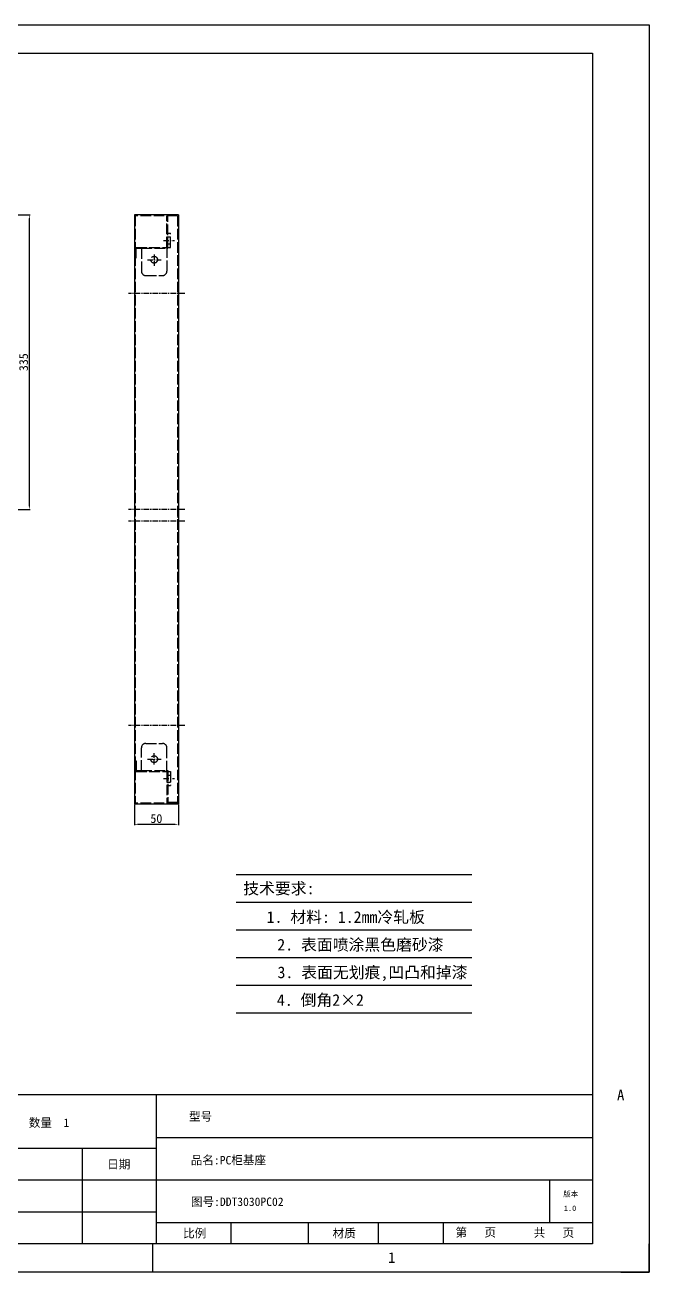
# Model space of a CAD drawing. Header units: millimetres. Extents: x 12436 to 30221, y 8547 to 23793.
# Drawn here: x 13826 to 14535, y 8547 to 9965 of the extents above; entities that cross this region are included whole.
import ezdxf
from ezdxf.enums import TextEntityAlignment as Align

# ---------------------------------------------------------------- set-up
doc = ezdxf.new("R2010")
doc.units = ezdxf.units.MM
doc.header["$PDSIZE"] = -1
for name, pattern in [('ACAD_ISO02W100', [15, 12, -3]), ('CENTER', [10.16, 6.35, -1.27, 1.27, -1.27]), ('DOT', [0.25, 0, -0.25])]:
    doc.linetypes.add(name, pattern=pattern)
doc.layers.add('print', color=30, linetype='Continuous')
doc.styles.add('Dartop', font='SIMFANG.TTF')
doc.styles.add('HZ', font='SimSun.ttf')
doc.styles.add('hzHT', font='SIMHEI.TTF')
doc.dimstyles.new('0', dxfattribs={"dimtxt": 10, "dimasz": 5, "dimexe": 1, "dimexo": 1, "dimgap": 1.524, "dimtad": 1, "dimdec": 0, "dimzin": 0, "dimdsep": 46, "dimtxsty": 'Standard', "dimcen": 2.5, "dimclrd": 4, "dimclre": 4, "dimclrt": 4, "dimadec": 0, "dimazin": 0, "dimtfac": 1, "dimtdec": 0, "dimtmove": 0, "dimatfit": 3, "dimfxl": 1, "dimtzin": 0, "dimarcsym": 0})

# ---------------------------------------------------------------- blocks, each defined once
blk = doc.blocks.new('*D152')
at = {"color": 4, "lineweight": -2}
for p, q in [((13950.3, 9077.9), (13950.3, 9054.9)), ((14000.3, 9077.9), (14000.3, 9054.9)), ((13955.3, 9055.9), (13995.3, 9055.9))]:
    blk.add_line(p, q, dxfattribs=at)
at = {"color": 4}
for points in [[(13955.3, 9056.7), (13955.3, 9055.1), (13950.3, 9055.9)], [(13995.3, 9056.7), (13995.3, 9055.1), (14000.3, 9055.9)]]:
    blk.add_solid(points, dxfattribs=at)
at = {"layer": 'Defpoints', "color": 0}
for p in [(13950.3, 9078.9), (14000.3, 9078.9), (14000.3, 9055.9)]:
    blk.add_point(p, dxfattribs=at)
at = {"color": 4, "insert": (13975.3, 9062.4), "char_height": 10, "attachment_point": 5}
blk.add_mtext('50', dxfattribs=at)
blk = doc.blocks.new('*D160')
at = {"color": 4, "lineweight": -2}
for p, q in [((13692.2, 9748.9), (13831.9, 9748.9)), ((13830.9, 9418.9), (13830.9, 9743.9)), ((13683.8, 9413.9), (13831.9, 9413.9))]:
    blk.add_line(p, q, dxfattribs=at)
at = {"color": 4}
for points in [[(13830.1, 9743.9), (13831.7, 9743.9), (13830.9, 9748.9)], [(13830.1, 9418.9), (13831.7, 9418.9), (13830.9, 9413.9)]]:
    blk.add_solid(points, dxfattribs=at)
at = {"layer": 'Defpoints', "color": 0}
for p in [(13691.2, 9748.9), (13830.9, 9748.9), (13682.8, 9413.9)]:
    blk.add_point(p, dxfattribs=at)
at = {"color": 4, "insert": (13824.4, 9581.4), "char_height": 10, "attachment_point": 5, "rotation": 90}
blk.add_mtext('335', dxfattribs=at)

msp = doc.modelspace()

# ---------------------------------------------------------------- linework, layer by layer
for p, q in [((12552.332, 9932.674), (14470.978, 9932.674)), ((13950.271, 9748.941), (13950.271, 9078.941)), ((14000.271, 9748.941), (13950.271, 9748.941)), ((14000.271, 9748.941), (14000.271, 9078.941)), ((14000.271, 9078.941), (13950.271, 9078.941)), ((13999.271, 9080.941), (13999.271, 9079.941))]:
    msp.add_line(p, q)
at = {"color": 0}
for p, q in [((14470.978, 9932.674), (14470.978, 8578.995)), ((14470.978, 8748.205), (13491.978, 8748.205)), ((13975.435, 8578.995), (13975.435, 8748.205)), ((13975.435, 8699.859), (14470.978, 8699.859)), ((13733.707, 8687.773), (13975.435, 8687.773)), ((13890.83, 8687.773), (13890.83, 8578.995)), ((13733.707, 8651.514), (14470.978, 8651.514)), ((14422.632, 8603.168), (14422.632, 8651.514)), ((13733.707, 8615.254), (13975.435, 8615.254)), ((13975.435, 8603.168), (14470.978, 8603.168)), ((14060.481, 8578.995), (14060.481, 8603.168)), ((14148.127, 8578.995), (14148.127, 8603.168)), ((14227.804, 8578.995), (14227.804, 8603.168)), ((14301.768, 8578.995), (14301.768, 8603.168)), ((14470.978, 8578.995), (12552.332, 8578.995)), ((13971.406, 8546.765), (13971.406, 8578.995)), ((14535.439, 8546.765), (14535.439, 8578.995)), ((14503.209, 8546.765), (14535.439, 8546.765))]:
    msp.add_line(p, q, dxfattribs=at)
at = {"color": 0, "linetype": 'DOT'}
for p, q in [((14535.439, 9932.674), (14535.439, 8578.995)), ((14503.209, 8546.765), (12487.871, 8546.765))]:
    msp.add_line(p, q, dxfattribs=at)
at = {"color": 6, "linetype": 'ACAD_ISO02W100'}
for p, q in [((13951.271, 9747.941), (13951.271, 9079.941)), ((13999.271, 9747.941), (13951.271, 9747.941)), ((13987.271, 9711.941), (13987.271, 9747.941)), ((13988.271, 9710.941), (13988.271, 9747.941)), ((13999.271, 9747.941), (13999.271, 9079.941)), ((13999.271, 9736.441), (14000.271, 9736.441)), ((13987.271, 9723.941), (13988.271, 9723.941)), ((13987.271, 9715.941), (13988.271, 9715.941)), ((13988.271, 9727.941), (13991.271, 9727.941)), ((13988.271, 9723.941), (13991.271, 9723.941)), ((13988.271, 9715.941), (13991.271, 9715.941)), ((13991.271, 9711.941), (13991.271, 9727.941)), ((13951.271, 9699.941), (13951.271, 9710.941)), ((13951.271, 9710.941), (13958.271, 9710.941)), ((13952.271, 9699.941), (13952.271, 9711.941)), ((13952.271, 9711.941), (13987.271, 9711.941)), ((13958.271, 9710.941), (13958.271, 9684.941)), ((13958.271, 9710.941), (13987.271, 9710.941)), ((13987.271, 9711.941), (13987.271, 9684.941)), ((13987.271, 9710.941), (13988.271, 9710.941)), ((13988.271, 9711.941), (13991.271, 9711.941)), ((13951.271, 9699.941), (13952.271, 9699.941)), ((13963.271, 9679.941), (13982.271, 9679.941)), ((13951.271, 9663.441), (13950.271, 9663.441)), ((14000.271, 9668.941), (13999.271, 9668.941)), ((13951.271, 9655.941), (13950.271, 9655.941)), ((14000.271, 9650.441), (13999.271, 9650.441)), ((13951.271, 9485.641), (13950.271, 9485.641)), ((13951.271, 9454.141), (13950.271, 9454.141)), ((13951.271, 9417.691), (13950.271, 9417.691)), ((14000.271, 9423.191), (13999.271, 9423.191)), ((13951.271, 9410.191), (13950.271, 9410.191)), ((13951.271, 9402.941), (13950.271, 9402.941)), ((14000.271, 9404.691), (13999.271, 9404.691)), ((13951.271, 9401.441), (13950.271, 9401.441)), ((13951.271, 9399.441), (13950.271, 9399.441)), ((13951.271, 9397.941), (13950.271, 9397.941)), ((14000.271, 9177.441), (13999.271, 9177.441)), ((13951.271, 9171.941), (13950.271, 9171.941)), ((13951.271, 9164.441), (13950.271, 9164.441)), ((13963.271, 9147.941), (13982.271, 9147.941)), ((14000.271, 9158.941), (13999.271, 9158.941)), ((13958.271, 9116.941), (13958.271, 9142.941)), ((13987.271, 9115.941), (13987.271, 9142.941)), ((13951.271, 9127.941), (13951.271, 9116.941)), ((13951.271, 9127.941), (13952.271, 9127.941)), ((13952.271, 9127.941), (13952.271, 9115.941)), ((13951.271, 9116.941), (13958.271, 9116.941)), ((13952.271, 9115.941), (13987.271, 9115.941)), ((13958.271, 9116.941), (13987.271, 9116.941)), ((13987.271, 9116.941), (13988.271, 9116.941)), ((13987.271, 9115.941), (13987.271, 9079.941)), ((13987.271, 9111.941), (13988.271, 9111.941)), ((13988.271, 9116.941), (13988.271, 9080.941)), ((13988.271, 9115.941), (13991.271, 9115.941)), ((13988.271, 9111.941), (13991.271, 9111.941)), ((13991.271, 9115.941), (13991.271, 9099.941)), ((13987.271, 9103.941), (13988.271, 9103.941)), ((13988.271, 9103.941), (13991.271, 9103.941)), ((13988.271, 9099.941), (13991.271, 9099.941)), ((13999.271, 9091.441), (14000.271, 9091.441)), ((13999.271, 9079.941), (13951.271, 9079.941)), ((13987.271, 9079.941), (13999.271, 9079.941)), ((13988.271, 9080.941), (13999.271, 9080.941))]:
    msp.add_line(p, q, dxfattribs=at)
at = {"color": 1, "linetype": 'CENTER'}
for p, q in [((13983.3, 9719.941), (13995.783, 9719.941)), ((13972.771, 9704.052), (13972.771, 9690.895)), ((13965.185, 9697.941), (13980.693, 9697.941)), ((14007.795, 9659.691), (13943.705, 9659.691)), ((14007.795, 9413.941), (13943.705, 9413.941)), ((14007.795, 9400.441), (13943.705, 9400.441)), ((14007.795, 9168.191), (13943.705, 9168.191)), ((13972.771, 9123.83), (13972.771, 9136.986)), ((13965.185, 9129.941), (13980.693, 9129.941)), ((13983.3, 9107.941), (13995.783, 9107.941))]:
    msp.add_line(p, q, dxfattribs=at)
at = {"color": 6, "linetype": 'ACAD_ISO02W100'}
for centre in [(13972.771, 9697.941), (13972.771, 9129.941)]:
    msp.add_circle(centre, 3.85, dxfattribs=at)
for centre, start, end in [((13963.271, 9684.941), 180, 270), ((13982.271, 9684.941), 270, 0), ((13963.271, 9142.941), 90, 180), ((13982.271, 9142.941), 360, 90)]:
    msp.add_arc(centre, 5, start, end, dxfattribs=at)
at = {"layer": 'Defpoints'}
for p, q in [((14065.916, 8998.883), (14333.778, 8998.883)), ((14065.916, 8967.433), (14333.778, 8967.433)), ((14065.916, 8967.433), (14333.778, 8967.433)), ((14065.916, 8935.984), (14333.778, 8935.984)), ((14065.916, 8904.534), (14333.778, 8904.534)), ((14065.916, 8873.084), (14333.778, 8873.084)), ((14065.916, 8841.635), (14333.778, 8841.635))]:
    msp.add_line(p, q, dxfattribs=at)
at = {"layer": 'print', "color": 4}
msp.add_lwpolyline([(12487.871, 9964.904), (14535.439, 9964.904), (14535.439, 8546.765), (12487.871, 8546.765)], close=True, dxfattribs=at)

# ---------------------------------------------------------------- texts
at = {"style": 'HZ'}
for s, height, p in [('技术要求:', 13.2088, (14114.562, 8983.011)), ('     1. 材料: 1.2mm冷轧板      ', 13.20883, (14195.126, 8950.475)), ('    2. 表面喷涂黑色磨砂漆', 13.20883, (14189.366, 8919.025)), ('3. 表面无划痕,凹凸和掉漆', 13.20883, (14221.08, 8887.575)), ('4. 倒角2×2         ', 13.20883, (14202.219, 8856.126))]:
    msp.add_text(s, height=height, dxfattribs=at).set_placement(p, align=Align.MIDDLE_CENTER)
at = {"color": 0}
for s, height, style, p in [('A', 12.086, 'Dartop', (14503.209, 8748.205)), ('数量  1', 9.6691, 'hzHT', (13853.271, 8716.51)), ('型号', 9.6691, 'hzHT', (14025.601, 8723.61)), ('品名:PC柜基座  ', 9.6691, 'hzHT', (14063.776, 8673.973)), ('日期', 9.6691, 'hzHT', (13932.527, 8669.24)), ('版本', 6.0432, 'hzHT', (14446.34, 8635.47)), ('图号:DDT3030PC02', 9.66913, 'hzHT', (14067.273, 8626.711)), ('1.0', 6.0432, 'Dartop', (14445.613, 8619.32)), ('比例', 9.6691, 'hzHT', (14018.859, 8590.83)), ('材质', 9.6691, 'hzHT', (14188.858, 8590.83)), ('第   页', 9.6691, 'hzHT', (14338.433, 8591.833)), ('共   页', 9.6691, 'hzHT', (14427.252, 8591.481)), ('1', 12.086, 'Dartop', (14242.817, 8563.263))]:
    msp.add_text(s, height=height, dxfattribs=dict(at, style=style)).set_placement(p, align=Align.MIDDLE_CENTER)

# ---------------------------------------------------------------- dimensions: what is measured, and where the dimension line sits
dim = msp.add_linear_dim(base=(13830.89, 9748.941), p1=(13682.82, 9413.941), p2=(13691.221, 9748.941), angle=90, dimstyle='0')
dim.commit()
dim.dimension.update_dxf_attribs({"geometry": '*D160', "text_midpoint": (13824.366, 9581.441)})
dim = msp.add_linear_dim(base=(14000.271, 9055.903), p1=(13950.271, 9078.941), p2=(14000.271, 9078.941), dimstyle='0')
dim.commit()
dim.dimension.update_dxf_attribs({"geometry": '*D152', "text_midpoint": (13975.271, 9062.427)})

doc.saveas('drawing.dxf')
